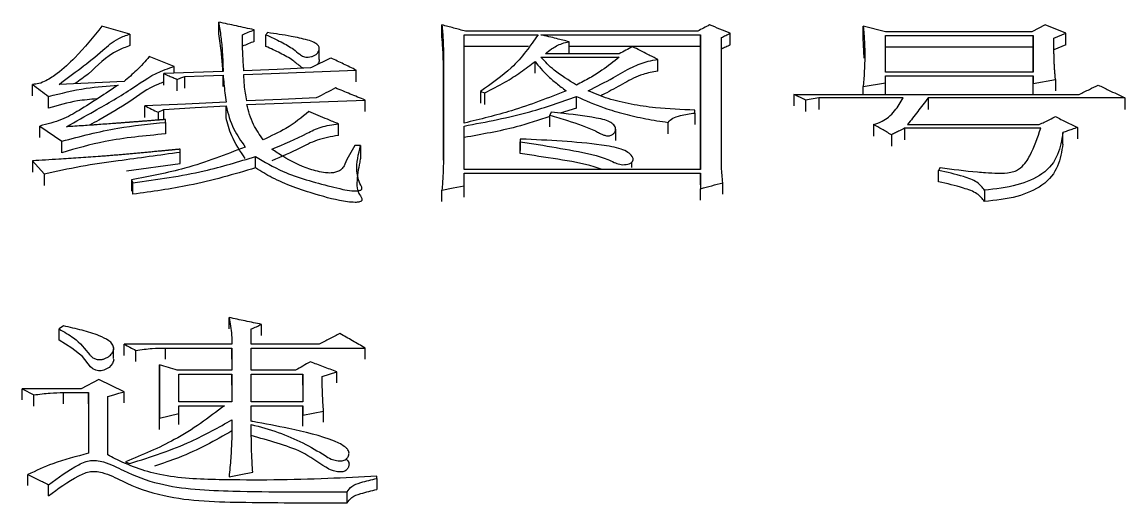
# Model space of a CAD drawing. Header units: millimetres. Extents: x 2085 to 4229, y 754 to 2271.
# Drawn here: x 2594.83 to 2602.9, y 2101.8 to 2105.32 of the extents above; entities that cross this region are included whole.
import ezdxf

# ---------------------------------------------------------------- set-up
doc = ezdxf.new("R2010")
doc.units = ezdxf.units.MM

msp = doc.modelspace()

# ---------------------------------------------------------------- linework, layer by layer
at = {"color": 7, "linetype": 'Continuous', "lineweight": 25}
for p, q in [((2596.2654, 2105.2348), (2596.2654, 2105.32)), ((2595.6159, 2105.2328), (2595.4108, 2105.2893)), ((2595.6159, 2105.2328), (2595.6159, 2105.1478)), ((2596.525, 2105.1784), (2596.525, 2105.2636)), ((2596.6115, 2105.1425), (2596.6115, 2105.2275)), ((2597.8988, 2105.2143), (2597.8988, 2105.2995)), ((2598.0611, 2105.2275), (2598.602, 2105.2275)), ((2598.0611, 2104.5812), (2598.0611, 2105.2275)), ((2599.7702, 2105.2532), (2598.0719, 2105.2533)), ((2598.6236, 2105.2275), (2599.7918, 2105.2275)), ((2599.7918, 2105.2275), (2599.7918, 2104.2412)), ((2599.7918, 2105.1424), (2599.7918, 2105.2275)), ((2600.0082, 2105.1527), (2600.0082, 2105.2378)), ((2600.9817, 2105.204), (2600.9817, 2105.2892)), ((2601.144, 2105.2481), (2600.9817, 2105.2892)), ((2602.2149, 2105.248), (2601.144, 2105.2481)), ((2601.144, 2105.2223), (2602.2257, 2105.2223)), ((2601.144, 2104.9532), (2601.144, 2105.2223)), ((2602.3123, 2105.2994), (2602.2149, 2105.248)), ((2602.2257, 2105.2223), (2602.2257, 2104.9532)), ((2602.2257, 2105.1372), (2602.2257, 2105.2223)), ((2602.4637, 2105.2377), (2602.3123, 2105.2994)), ((2602.3772, 2105.2017), (2602.4637, 2105.2377)), ((2602.4637, 2105.1527), (2602.4637, 2105.2377)), ((2598.533, 2105.1425), (2598.0611, 2105.1425)), ((2599.7918, 2105.1424), (2598.8291, 2105.1424)), ((2599.7918, 2104.2412), (2599.7918, 2105.1424)), ((2599.9433, 2104.3373), (2599.9433, 2105.2069)), ((2600.9892, 2105.0554), (2600.9817, 2105.204)), ((2602.4637, 2105.1527), (2602.3772, 2105.1167)), ((2595.9404, 2104.9951), (2595.757, 2105.0675)), ((2597.0012, 2105.046), (2597.0012, 2105.1314)), ((2597.9096, 2105.1037), (2597.9096, 2104.3107)), ((2597.9096, 2105.0188), (2597.9096, 2105.1037)), ((2598.6236, 2105.0623), (2599.1969, 2105.0623)), ((2599.1969, 2105.0882), (2598.656, 2105.0882)), ((2602.2257, 2105.1372), (2601.144, 2105.1373)), ((2602.2257, 2104.9532), (2602.2257, 2105.1372)), ((2595.9404, 2104.9456), (2595.9404, 2104.9951)), ((2597.9096, 2104.3105), (2597.9096, 2105.0188)), ((2598.5803, 2104.9464), (2598.5803, 2105.0312)), ((2599.4784, 2104.9617), (2599.4784, 2105.0466)), ((2595.8651, 2104.8582), (2595.8651, 2104.9429)), ((2595.9625, 2104.8166), (2595.9625, 2104.9012)), ((2596.0166, 2104.8374), (2596.0166, 2104.9221)), ((2596.2978, 2104.8478), (2596.2978, 2104.9325)), ((2597.2714, 2104.8842), (2597.2714, 2104.9689)), ((2602.2257, 2104.9532), (2601.144, 2104.9532)), ((2601.144, 2104.9272), (2602.2257, 2104.9272)), ((2601.144, 2104.875), (2601.144, 2104.9272)), ((2602.2257, 2104.9272), (2602.2257, 2104.8698)), ((2602.2257, 2104.8425), (2602.2257, 2104.9272)), ((2602.2257, 2104.8698), (2602.388, 2104.9011)), ((2602.388, 2104.9011), (2602.388, 2104.8165)), ((2594.9024, 2104.7802), (2594.9024, 2104.8647)), ((2595.5731, 2104.8856), (2595.0973, 2104.8647)), ((2600.9817, 2104.8489), (2601.144, 2104.875)), ((2600.9817, 2104.7914), (2600.9817, 2104.8489)), ((2601.144, 2104.7914), (2601.144, 2104.875)), ((2602.2257, 2104.7914), (2602.2257, 2104.8698)), ((2595.0214, 2104.6913), (2595.0214, 2104.7758)), ((2597.3363, 2104.6652), (2597.3363, 2104.7496)), ((2598.18, 2104.8124), (2598.2125, 2104.8019)), ((2598.18, 2104.8124), (2598.18, 2104.7279)), ((2598.2125, 2104.7175), (2598.2125, 2104.8019)), ((2598.8831, 2104.6914), (2598.8831, 2104.7758)), ((2600.4733, 2104.7914), (2602.5611, 2104.7914)), ((2600.4733, 2104.7914), (2600.4733, 2104.707)), ((2600.6572, 2104.7652), (2600.5599, 2104.7495)), ((2600.5599, 2104.7495), (2600.5599, 2104.6651)), ((2601.2738, 2104.7652), (2600.6572, 2104.7652)), ((2600.6572, 2104.7652), (2600.6572, 2104.6808)), ((2602.8964, 2104.7652), (2601.4577, 2104.7652)), ((2601.4577, 2104.7652), (2601.4577, 2104.6808)), ((2602.8964, 2104.7652), (2602.8964, 2104.6808)), ((2595.7245, 2104.6233), (2595.7245, 2104.7076)), ((2595.8219, 2104.6603), (2595.8651, 2104.6813)), ((2595.8219, 2104.6603), (2595.8219, 2104.6033)), ((2595.8651, 2104.6067), (2595.8651, 2104.6813)), ((2596.3195, 2104.6232), (2596.3195, 2104.7076)), ((2598.6993, 2104.6602), (2598.6885, 2104.6392)), ((2598.8831, 2104.6913), (2598.7628, 2104.6537)), ((2599.7486, 2104.6549), (2599.7486, 2104.676)), ((2595.876, 2104.5865), (2595.876, 2104.6076)), ((2595.876, 2104.5865), (2595.876, 2104.5023)), ((2597.1417, 2104.4917), (2597.1417, 2104.5759)), ((2599.5539, 2104.5023), (2599.5539, 2104.5865)), ((2599.7486, 2104.6549), (2599.7486, 2104.5707)), ((2594.9565, 2104.5601), (2595.1188, 2104.449)), ((2598.0611, 2104.2413), (2598.0611, 2104.5601)), ((2599.1701, 2104.453), (2599.1701, 2104.5376)), ((2601.0574, 2104.5706), (2601.0574, 2104.4864)), ((2601.1873, 2104.4966), (2601.1873, 2104.4125)), ((2602.2798, 2104.5441), (2601.2846, 2104.5442)), ((2601.2846, 2104.5442), (2601.2846, 2104.4601)), ((2601.3063, 2104.5706), (2602.269, 2104.5706)), ((2602.4421, 2104.4283), (2602.4421, 2104.5124)), ((2602.5502, 2104.5494), (2602.5502, 2104.4653)), ((2595.1188, 2104.3649), (2595.1188, 2104.449)), ((2597.3039, 2104.4171), (2597.2607, 2104.4171)), ((2597.3039, 2104.4171), (2597.3039, 2104.3332)), ((2598.4721, 2104.4648), (2598.4721, 2104.3808)), ((2598.4721, 2104.4648), (2598.4721, 2104.4437)), ((2598.4721, 2104.3597), (2598.4721, 2104.4438)), ((2595.9841, 2104.3693), (2595.9841, 2104.3906)), ((2595.9841, 2104.2854), (2595.9841, 2104.3694)), ((2596.5358, 2104.2535), (2596.5358, 2104.3374)), ((2599.2896, 2104.3392), (2599.2896, 2104.3403)), ((2594.9024, 2104.3054), (2594.9024, 2104.2216)), ((2594.9024, 2104.3054), (2594.9886, 2104.2096)), ((2595.5921, 2104.2321), (2595.9841, 2104.2854)), ((2599.2895, 2104.256), (2599.2895, 2104.2977)), ((2601.5442, 2104.2572), (2601.5334, 2104.2359)), ((2594.9886, 2104.2096), (2594.9886, 2104.126)), ((2599.7918, 2104.2412), (2598.0611, 2104.2413)), ((2598.0611, 2104.2145), (2599.7918, 2104.2145)), ((2598.0611, 2104.1234), (2598.0611, 2104.2145)), ((2599.7918, 2104.1309), (2599.7918, 2104.2145)), ((2599.7918, 2104.2145), (2599.7918, 2104.1019)), ((2601.5334, 2104.1521), (2601.5334, 2104.2359)), ((2595.6272, 2104.1664), (2595.638, 2104.145)), ((2595.6272, 2104.1664), (2595.6272, 2104.0827)), ((2595.638, 2104.0614), (2595.638, 2104.145)), ((2597.8988, 2104.0078), (2597.8988, 2104.0912)), ((2598.0611, 2104.0399), (2598.0611, 2104.1234)), ((2599.7918, 2104.0185), (2599.7918, 2104.1019)), ((2599.9541, 2104.0613), (2599.9541, 2104.1449)), ((2601.8688, 2104.0911), (2601.8688, 2104.0076)), ((2596.3411, 2103.0773), (2596.3411, 2103.1594)), ((2595.1296, 2103.0983), (2595.0971, 2103.0761)), ((2595.0971, 2102.9938), (2595.0971, 2103.076)), ((2596.5034, 2102.9645), (2596.5034, 2103.076)), ((2596.5791, 2103.0274), (2596.5791, 2103.1094)), ((2596.3628, 2102.9645), (2595.5731, 2102.9645)), ((2595.5731, 2102.8827), (2595.5731, 2102.9645)), ((2597.001, 2102.9645), (2596.5034, 2102.9645)), ((2595.4964, 2102.9377), (2595.4964, 2102.9437)), ((2595.4964, 2102.8615), (2595.4964, 2102.9317)), ((2595.6596, 2102.8381), (2595.6596, 2102.9198)), ((2595.876, 2102.9366), (2596.3628, 2102.9366)), ((2595.876, 2102.8545), (2595.876, 2102.9366)), ((2596.3628, 2102.9366), (2596.3628, 2102.774)), ((2596.3628, 2102.8548), (2596.3628, 2102.9366)), ((2596.5034, 2102.9366), (2597.3363, 2102.9366)), ((2596.5034, 2102.774), (2596.5034, 2102.9366)), ((2597.3363, 2102.8548), (2597.3363, 2102.9366)), ((2595.8327, 2102.8133), (2595.8327, 2102.4236)), ((2595.8327, 2102.7318), (2595.8327, 2102.8133)), ((2595.8327, 2102.3421), (2595.8327, 2102.7314)), ((2596.3628, 2102.774), (2595.9625, 2102.774)), ((2595.9733, 2102.7459), (2596.3628, 2102.7459)), ((2595.9733, 2102.5427), (2595.9733, 2102.7459)), ((2596.3628, 2102.7459), (2596.3628, 2102.5427)), ((2596.3628, 2102.6644), (2596.3628, 2102.7459)), ((2596.8279, 2102.774), (2596.5034, 2102.774)), ((2596.5034, 2102.7459), (2596.882, 2102.7459)), ((2596.5034, 2102.5427), (2596.5034, 2102.7459)), ((2596.882, 2102.7459), (2596.882, 2102.5427)), ((2596.882, 2102.6644), (2596.882, 2102.7459)), ((2597.1308, 2102.6812), (2597.1308, 2102.7627)), ((2594.8267, 2102.6388), (2594.9132, 2102.5936)), ((2595.2594, 2102.6388), (2594.8267, 2102.6388)), ((2595.3892, 2102.7065), (2595.2594, 2102.6388)), ((2595.5731, 2102.6162), (2595.3892, 2102.7065)), ((2594.9132, 2102.5124), (2594.9132, 2102.5936)), ((2595.1296, 2102.6106), (2595.3135, 2102.6106)), ((2595.1296, 2102.5293), (2595.1296, 2102.6106)), ((2595.3135, 2102.6106), (2595.3135, 2102.1667)), ((2595.3135, 2102.5293), (2595.3135, 2102.6106)), ((2595.4541, 2102.1552), (2595.4541, 2102.5823)), ((2595.5731, 2102.5349), (2595.5731, 2102.6162)), ((2595.3135, 2102.5289), (2595.3135, 2102.1667)), ((2596.3628, 2102.5427), (2595.9733, 2102.5427)), ((2595.9733, 2102.5144), (2596.3085, 2102.5144)), ((2595.9733, 2102.4576), (2595.9733, 2102.5144)), ((2596.882, 2102.5427), (2596.5034, 2102.5427)), ((2596.5034, 2102.5144), (2596.882, 2102.5144)), ((2596.5034, 2102.4008), (2596.5034, 2102.5144)), ((2596.882, 2102.5144), (2596.882, 2102.4463)), ((2596.882, 2102.4332), (2596.882, 2102.5144)), ((2595.8327, 2102.3426), (2595.8327, 2102.4236)), ((2595.9733, 2102.3766), (2595.9733, 2102.4576)), ((2596.882, 2102.3652), (2596.882, 2102.4463)), ((2597.0334, 2102.3936), (2597.0334, 2102.4746)), ((2597.2028, 2102.2006), (2597.2028, 2102.2028)), ((2597.2028, 2102.1216), (2597.2028, 2102.1308)), ((2594.87, 2101.9313), (2594.87, 2102.0117)), ((2597.4229, 2101.9829), (2597.4229, 2102.0001)), ((2597.4229, 2101.9829), (2597.4229, 2101.9025)), ((2597.2066, 2101.804), (2597.2066, 2101.8848))]:
    msp.add_line(p, q, dxfattribs=at)
at = {"color": 7, "linetype": 'Continuous', "lineweight": 25, "flags": 128}
for points in [[(2598.8291, 2105.091), (2598.8291, 2105.1335), (2598.8291, 2105.176)], [(2596.9361, 2104.9845), (2596.6927, 2104.9741), (2596.4493, 2104.9637)], [(2596.2978, 2104.9585), (2596.0815, 2104.9507), (2595.8651, 2104.9429)], [(2595.9625, 2104.9012), (2595.9895, 2104.9116), (2596.0166, 2104.9221)], [(2596.0166, 2104.9221), (2596.1572, 2104.9273), (2596.2978, 2104.9325)], [(2596.4493, 2104.9377), (2596.6488, 2104.9452), (2596.9601, 2104.9571), (2597.2714, 2104.9689)], [(2596.9793, 2104.7653), (2596.7251, 2104.7548), (2596.4709, 2104.7443)], [(2596.4709, 2104.7181), (2596.6705, 2104.7253), (2597.0034, 2104.7375), (2597.3363, 2104.7496)], [(2596.3195, 2104.7338), (2596.022, 2104.7207), (2595.7245, 2104.7076)], [(2595.8651, 2104.6813), (2596.0923, 2104.6945), (2596.3195, 2104.7076)], [(2598.6885, 2104.5549), (2598.6885, 2104.5896), (2598.6885, 2104.6144), (2598.6885, 2104.6392)], [(2594.9565, 2104.476), (2594.9565, 2104.4972), (2594.9565, 2104.5184), (2594.9565, 2104.5601)], [(2597.8988, 2104.0912), (2597.9799, 2104.1073), (2598.0611, 2104.1234)], [(2595.4941, 2102.8609), (2595.4973, 2102.8507), (2595.4895, 2102.8224), (2595.4635, 2102.7953), (2595.4242, 2102.7745), (2595.4064, 2102.7704), (2595.387, 2102.7702), (2595.367, 2102.7744), (2595.3436, 2102.785), (2595.3267, 2102.7994), (2595.2684, 2102.8743), (2595.1911, 2102.9368), (2595.0971, 2102.9938), (2595.0971, 2102.9938)], [(2597.0226, 2102.729), (2597.0767, 2102.7459), (2597.1308, 2102.7627)], [(2594.8267, 2102.5575), (2594.8267, 2102.5775), (2594.8267, 2102.598), (2594.8267, 2102.6388)], [(2595.4541, 2102.5823), (2595.4989, 2102.5951), (2595.536, 2102.6057), (2595.5731, 2102.6162)], [(2595.8327, 2102.4236), (2595.903, 2102.4406), (2595.9733, 2102.4576)], [(2596.882, 2102.4463), (2596.9577, 2102.4605), (2597.0334, 2102.4746)], [(2595.5839, 2102.1037), (2595.6001, 2102.0979), (2595.6163, 2102.0922)], [(2596.3411, 2101.9944), (2596.4277, 2102.0117), (2596.5142, 2102.0289)], [(2595.0214, 2101.856), (2595.0214, 2101.8764), (2595.0214, 2101.8968), (2595.0214, 2101.9368)]]:
    msp.add_lwpolyline(points, dxfattribs=at)
at = {"color": 7, "linetype": 'Continuous', "lineweight": 25}
for points, knots in [([(2596.2654, 2105.32), (2596.2712, 2105.2837), (2596.2828, 2105.2109), (2596.2935, 2105.0904), (2596.2963, 2105.006), (2596.2978, 2104.9585)], [0, 0, 0, 0, 0.304303, 0.608646, 1, 1, 1, 1]), ([(2596.525, 2105.2636), (2596.4817, 2105.273), (2596.3952, 2105.2918), (2596.3087, 2105.3106), (2596.2654, 2105.32)], [0, 0, 0, 0, 0.5, 1, 1, 1, 1]), ([(2595.4108, 2105.2893), (2595.3481, 2105.2117), (2595.2523, 2105.0933), (2595.1103, 2104.9603), (2595.019, 2104.8975), (2594.9625, 2104.8726), (2594.9267, 2104.8652), (2594.9106, 2104.8649), (2594.9024, 2104.8647)], [0, 0, 0, 0, 0.493284, 0.752435, 0.883694, 0.950802, 0.974829, 1, 1, 1, 1]), ([(2595.0973, 2104.8647), (2595.1505, 2104.9042), (2595.2615, 2104.9866), (2595.4042, 2105.0985), (2595.5042, 2105.1925), (2595.5878, 2105.2227), (2595.6159, 2105.2328)], [0, 0, 0, 0, 0.31366, 0.654046, 0.883874, 1, 1, 1, 1]), ([(2596.2954, 2104.9584), (2596.2952, 2104.9671), (2596.2941, 2105.0127), (2596.2844, 2105.1051), (2596.2722, 2105.1882), (2596.2654, 2105.2348)], [0, 0, 0, 0, 0.093559, 0.490827, 1, 1, 1, 1]), ([(2596.4385, 2105.2276), (2596.4529, 2105.2336), (2596.4817, 2105.2456), (2596.5106, 2105.2576), (2596.525, 2105.2636)], [0, 0, 0, 0, 0.4999992, 1, 1, 1, 1]), ([(2596.4493, 2104.9637), (2596.4479, 2104.984), (2596.4442, 2105.0384), (2596.44, 2105.1264), (2596.439, 2105.1938), (2596.4385, 2105.2276)], [0, 0, 0, 0, 0.230465, 0.615194, 1, 1, 1, 1]), ([(2596.6115, 2105.2275), (2596.6488, 2105.2102), (2596.7199, 2105.1771), (2596.8056, 2105.1296), (2596.8493, 2105.0902), (2596.8784, 2105.0692), (2596.9025, 2105.0633), (2596.9228, 2105.0633), (2596.9443, 2105.067), (2596.9663, 2105.0748), (2596.9869, 2105.0891), (2597.0002, 2105.1101), (2597.0039, 2105.134), (2596.9894, 2105.1552), (2596.9618, 2105.1743), (2596.8954, 2105.1953), (2596.7809, 2105.22), (2596.6803, 2105.2346), (2596.6224, 2105.243)], [0, 0, 0, 0, 0.140265, 0.267253, 0.34565, 0.385196, 0.401729, 0.418248, 0.440927, 0.464428, 0.491888, 0.53456, 0.581082, 0.616632, 0.65201, 0.706896, 0.831302, 1, 1, 1, 1]), ([(2596.6224, 2105.243), (2596.6214, 2105.2417), (2596.6192, 2105.2384), (2596.6155, 2105.2333), (2596.6129, 2105.2294), (2596.6115, 2105.2275)], [0, 0, 0, 0, 0.25891, 0.629455, 1, 1, 1, 1]), ([(2597.8988, 2105.2995), (2597.9005, 2105.2812), (2597.9041, 2105.2446), (2597.908, 2105.1794), (2597.909, 2105.1323), (2597.9096, 2105.1037)], [0, 0, 0, 0, 0.281466, 0.562942, 1, 1, 1, 1]), ([(2598.0719, 2105.2533), (2598.043, 2105.261), (2597.9853, 2105.2764), (2597.9276, 2105.2918), (2597.8988, 2105.2995)], [0, 0, 0, 0, 0.499999, 1, 1, 1, 1]), ([(2598.602, 2105.2275), (2598.5449, 2105.145), (2598.4421, 2104.9963), (2598.2607, 2104.869), (2598.18, 2104.8124)], [0, 0, 0, 0, 0.555128, 1, 1, 1, 1]), ([(2598.8291, 2105.176), (2598.7987, 2105.1836), (2598.7492, 2105.196), (2598.6807, 2105.2132), (2598.6426, 2105.2227), (2598.6236, 2105.2275)], [0, 0, 0, 0, 0.443636, 0.721817, 1, 1, 1, 1]), ([(2599.8567, 2105.2995), (2599.8423, 2105.2918), (2599.8135, 2105.2764), (2599.7846, 2105.2609), (2599.7702, 2105.2532)], [0, 0, 0, 0, 0.499996, 1, 1, 1, 1]), ([(2600.0082, 2105.2378), (2599.9829, 2105.2481), (2599.9324, 2105.2686), (2599.882, 2105.2892), (2599.8567, 2105.2995)], [0, 0, 0, 0, 0.499999, 1, 1, 1, 1]), ([(2599.9433, 2105.2069), (2599.9541, 2105.2121), (2599.9757, 2105.2224), (2599.9974, 2105.2326), (2600.0082, 2105.2378)], [0, 0, 0, 0, 0.499999, 1, 1, 1, 1]), ([(2600.9817, 2105.2892), (2600.9848, 2105.2525), (2600.9908, 2105.1791), (2600.9949, 2105.0326), (2600.987, 2104.9221), (2600.9817, 2104.8489)], [0, 0, 0, 0, 0.252085, 0.504198, 1, 1, 1, 1]), ([(2595.6159, 2105.1478), (2595.5858, 2105.1364), (2595.4501, 2105.0849), (2595.3585, 2104.9724), (2595.249, 2104.8936), (2595.2161, 2104.8699)], [0, 0, 0, 0, 0.166282, 0.749893, 1, 1, 1, 1]), ([(2596.525, 2105.1784), (2596.5106, 2105.1725), (2596.4823, 2105.1607), (2596.454, 2105.149), (2596.4402, 2105.1432)], [0, 0, 0, 0, 0.5102864, 1, 1, 1, 1]), ([(2596.8881, 2104.9824), (2596.8878, 2104.9825), (2596.8802, 2104.9842), (2596.8506, 2105.0033), (2596.8074, 2105.0444), (2596.7159, 2105.094), (2596.6465, 2105.1262), (2596.6115, 2105.1425)], [0, 0, 0, 0, 0.002101, 0.06025, 0.324417, 0.659916, 1, 1, 1, 1]), ([(2597.9096, 2105.0188), (2597.9093, 2105.0372), (2597.9087, 2105.0741), (2597.9055, 2105.1393), (2597.9013, 2105.186), (2597.8988, 2105.2143)], [0, 0, 0, 0, 0.281816, 0.563643, 1, 1, 1, 1]), ([(2598.656, 2105.0882), (2598.6703, 2105.1005), (2598.6941, 2105.1209), (2598.7368, 2105.1455), (2598.7773, 2105.1653), (2598.8117, 2105.1724), (2598.8291, 2105.176)], [0, 0, 0, 0, 0.333513, 0.552424, 0.773916, 1, 1, 1, 1]), ([(2600.0082, 2105.1527), (2599.9974, 2105.1476), (2599.9757, 2105.1373), (2599.9541, 2105.127), (2599.9433, 2105.1219)], [0, 0, 0, 0, 0.499998, 1, 1, 1, 1]), ([(2602.388, 2104.9011), (2602.3878, 2104.9036), (2602.3873, 2104.9086), (2602.3867, 2104.916), (2602.386, 2104.9235), (2602.3853, 2104.931), (2602.3847, 2104.9385), (2602.3841, 2104.9459), (2602.3836, 2104.9521), (2602.3831, 2104.9584), (2602.3826, 2104.9646), (2602.3821, 2104.972), (2602.3814, 2104.982), (2602.3807, 2104.9919), (2602.3802, 2105.0018), (2602.3798, 2105.0093), (2602.3793, 2105.0192), (2602.3789, 2105.0292), (2602.3785, 2105.0391), (2602.3783, 2105.0465), (2602.378, 2105.0564), (2602.3778, 2105.0664), (2602.3776, 2105.0763), (2602.3774, 2105.0862), (2602.3772, 2105.0961), (2602.3771, 2105.106), (2602.3771, 2105.1134), (2602.377, 2105.1208), (2602.377, 2105.1282), (2602.377, 2105.1344), (2602.377, 2105.1394), (2602.377, 2105.1443), (2602.377, 2105.1493), (2602.377, 2105.1542), (2602.377, 2105.1579), (2602.377, 2105.1616), (2602.377, 2105.1665), (2602.377, 2105.1715), (2602.3771, 2105.1764), (2602.3771, 2105.1814), (2602.3771, 2105.1863), (2602.3771, 2105.1912), (2602.3771, 2105.1959), (2602.3772, 2105.1994), (2602.3772, 2105.2017)], [0, 0, 0, 0, 0.024742, 0.049483, 0.074225, 0.098967, 0.123709, 0.14845, 0.173192, 0.185563, 0.210305, 0.235047, 0.259788, 0.309272, 0.334014, 0.358756, 0.383497, 0.432981, 0.457723, 0.482464, 0.507206, 0.55669, 0.581431, 0.606173, 0.655657, 0.680399, 0.70514, 0.729882, 0.754624, 0.779366, 0.791736, 0.804107, 0.828849, 0.84122, 0.853591, 0.865962, 0.878333, 0.903074, 0.915445, 0.927816, 0.952558, 0.964929, 0.9773, 1, 1, 1, 1]), ([(2595.757, 2105.0675), (2595.7428, 2105.0503), (2595.7143, 2105.0159), (2595.6535, 2104.955), (2595.604, 2104.9123), (2595.5731, 2104.8856)], [0, 0, 0, 0, 0.273067, 0.546131, 1, 1, 1, 1]), ([(2598.8832, 2104.8595), (2598.8256, 2104.8945), (2598.7233, 2104.9567), (2598.6539, 2105.0302), (2598.6236, 2105.0623)], [0, 0, 0, 0, 0.563044, 1, 1, 1, 1]), ([(2599.1969, 2105.0623), (2599.1557, 2105.0302), (2599.0887, 2104.978), (2598.9828, 2104.9105), (2598.9165, 2104.8765), (2598.8832, 2104.8595)], [0, 0, 0, 0, 0.443463, 0.720804, 1, 1, 1, 1]), ([(2599.2942, 2105.1399), (2599.278, 2105.1312), (2599.2456, 2105.114), (2599.2131, 2105.0968), (2599.1969, 2105.0882)], [0, 0, 0, 0, 0.499998, 1, 1, 1, 1]), ([(2599.4783, 2105.0466), (2599.454, 2105.059), (2599.4111, 2105.0807), (2599.3498, 2105.1118), (2599.3128, 2105.1305), (2599.2942, 2105.1399)], [0, 0, 0, 0, 0.3962, 0.6981, 1, 1, 1, 1]), ([(2595.1511, 2104.5549), (2595.2195, 2104.593), (2595.3858, 2104.6858), (2595.626, 2104.8241), (2595.7949, 2104.9502), (2595.9179, 2104.9881), (2595.9404, 2104.9951)], [0, 0, 0, 0, 0.257956, 0.627877, 0.931924, 1, 1, 1, 1]), ([(2597.0875, 2105.0571), (2597.0623, 2105.045), (2597.0118, 2105.0208), (2596.9613, 2104.9966), (2596.9361, 2104.9845)], [0, 0, 0, 0, 0.499998, 1, 1, 1, 1]), ([(2596.9998, 2105.0459), (2597.0005, 2105.0418), (2597.0027, 2105.0292), (2596.9936, 2105.0172), (2596.9874, 2105.0091)], [0, 0, 0, 0, 0.322685, 1, 1, 1, 1]), ([(2597.2714, 2104.9689), (2597.2407, 2104.9836), (2597.1794, 2105.0131), (2597.1181, 2105.0424), (2597.0875, 2105.0571)], [0, 0, 0, 0, 0.5, 1, 1, 1, 1]), ([(2598.2125, 2104.8019), (2598.2626, 2104.8275), (2598.356, 2104.8752), (2598.4768, 2104.953), (2598.5457, 2105.0051), (2598.5803, 2105.0312)], [0, 0, 0, 0, 0.3660862, 0.682145, 1, 1, 1, 1]), ([(2598.5803, 2105.0312), (2598.6087, 2104.9967), (2598.6539, 2104.9419), (2598.7352, 2104.8721), (2598.7833, 2104.8358), (2598.8074, 2104.8176)], [0, 0, 0, 0, 0.459963, 0.729487, 1, 1, 1, 1]), ([(2598.9696, 2104.8177), (2599.032, 2104.8491), (2599.1438, 2104.9054), (2599.2738, 2104.9858), (2599.3864, 2105.0316), (2599.4546, 2105.0427), (2599.4782, 2105.0465)], [0, 0, 0, 0, 0.381447, 0.683524, 0.890528, 1, 1, 1, 1]), ([(2595.8651, 2104.9429), (2595.8781, 2104.9373), (2595.9009, 2104.9276), (2595.9333, 2104.9137), (2595.9528, 2104.9054), (2595.9625, 2104.9012)], [0, 0, 0, 0, 0.400146, 0.700073, 1, 1, 1, 1]), ([(2596.2978, 2104.9325), (2596.2997, 2104.9113), (2596.3034, 2104.8677), (2596.3106, 2104.8015), (2596.3165, 2104.7564), (2596.3195, 2104.7338)], [0, 0, 0, 0, 0.320034, 0.659996, 1, 1, 1, 1]), ([(2596.4709, 2104.7443), (2596.4674, 2104.7633), (2596.4602, 2104.8012), (2596.4518, 2104.8657), (2596.4502, 2104.9111), (2596.4493, 2104.9377)], [0, 0, 0, 0, 0.293913, 0.587864, 1, 1, 1, 1]), ([(2599.4782, 2104.9617), (2599.4412, 2104.9549), (2599.3472, 2104.9376), (2599.2331, 2104.8738), (2599.1361, 2104.8195), (2599.0768, 2104.7888), (2599.0627, 2104.7815)], [0, 0, 0, 0, 0.214427, 0.543787, 0.891343, 1, 1, 1, 1]), ([(2594.9024, 2104.8647), (2594.9222, 2104.8499), (2594.9619, 2104.8203), (2595.0016, 2104.7906), (2595.0214, 2104.7758)], [0, 0, 0, 0, 0.500003, 1, 1, 1, 1]), ([(2595.5298, 2104.8595), (2595.4369, 2104.7971), (2595.3071, 2104.7099), (2595.1209, 2104.6024), (2595.0116, 2104.5743), (2594.9565, 2104.5601)], [0, 0, 0, 0, 0.555127, 0.77558, 1, 1, 1, 1]), ([(2595.0214, 2104.7758), (2595.1113, 2104.7987), (2595.2733, 2104.84), (2595.4508, 2104.8535), (2595.5298, 2104.8595)], [0, 0, 0, 0, 0.55469, 1, 1, 1, 1]), ([(2595.8651, 2104.8818), (2595.8516, 2104.8769), (2595.7509, 2104.8401), (2595.6164, 2104.7331), (2595.4444, 2104.6352), (2595.3428, 2104.5782), (2595.3201, 2104.5655)], [0, 0, 0, 0, 0.06105, 0.454035, 0.878148, 1, 1, 1, 1]), ([(2597.12, 2104.8386), (2597.0965, 2104.8264), (2597.0496, 2104.802), (2597.0028, 2104.7775), (2596.9793, 2104.7653)], [0, 0, 0, 0, 0.499998, 1, 1, 1, 1]), ([(2597.3363, 2104.7496), (2597.3002, 2104.7644), (2597.2281, 2104.7941), (2597.156, 2104.8237), (2597.12, 2104.8386)], [0, 0, 0, 0, 0.5, 1, 1, 1, 1]), ([(2598.8074, 2104.8176), (2598.6775, 2104.7661), (2598.4439, 2104.6734), (2598.1787, 2104.6096), (2598.0611, 2104.5812)], [0, 0, 0, 0, 0.5563759, 1, 1, 1, 1]), ([(2599.7486, 2104.676), (2599.6523, 2104.6799), (2599.494, 2104.6862), (2599.2818, 2104.7175), (2599.1122, 2104.757), (2599.0169, 2104.7976), (2598.9696, 2104.8177)], [0, 0, 0, 0, 0.3443941, 0.5659658, 0.7849961, 1, 1, 1, 1]), ([(2602.5611, 2104.7914), (2602.5735, 2104.7974), (2602.5985, 2104.8095), (2602.6454, 2104.8322), (2602.6798, 2104.8488), (2602.7017, 2104.8594)], [0, 0, 0, 0, 0.266245, 0.532491, 1, 1, 1, 1]), ([(2602.7017, 2104.8594), (2602.7266, 2104.8473), (2602.7716, 2104.8256), (2602.8365, 2104.7942), (2602.8764, 2104.7749), (2602.8964, 2104.7652)], [0, 0, 0, 0, 0.384573, 0.692287, 1, 1, 1, 1]), ([(2595.3734, 2104.7583), (2595.3259, 2104.7544), (2595.2012, 2104.7441), (2595.0902, 2104.7115), (2595.0214, 2104.6913)], [0, 0, 0, 0, 0.381272, 1, 1, 1, 1]), ([(2598.061, 2104.5601), (2598.2246, 2104.5908), (2598.5151, 2104.6454), (2598.7712, 2104.7362), (2598.8831, 2104.7758)], [0, 0, 0, 0, 0.563329, 1, 1, 1, 1]), ([(2598.8831, 2104.7758), (2598.9492, 2104.7466), (2599.0587, 2104.6983), (2599.2333, 2104.6473), (2599.3894, 2104.6112), (2599.4989, 2104.5947), (2599.5539, 2104.5865)], [0, 0, 0, 0, 0.334937, 0.554746, 0.776585, 1, 1, 1, 1]), ([(2600.5599, 2104.7495), (2600.5475, 2104.7555), (2600.5269, 2104.7655), (2600.4981, 2104.7794), (2600.4816, 2104.7874), (2600.4733, 2104.7914)], [0, 0, 0, 0, 0.42836, 0.71418, 1, 1, 1, 1]), ([(2601.0574, 2104.5706), (2601.0791, 2104.578), (2601.1219, 2104.5925), (2601.1724, 2104.628), (2601.2117, 2104.6702), (2601.2463, 2104.7172), (2601.2646, 2104.7492), (2601.2738, 2104.7652)], [0, 0, 0, 0, 0.176065, 0.348002, 0.566634, 0.783694, 1, 1, 1, 1]), ([(2601.4577, 2104.7652), (2601.4447, 2104.7486), (2601.4187, 2104.7153), (2601.3683, 2104.6505), (2601.3308, 2104.6022), (2601.3063, 2104.5706)], [0, 0, 0, 0, 0.257226, 0.514452, 1, 1, 1, 1]), ([(2595.7245, 2104.7076), (2595.7407, 2104.6997), (2595.7732, 2104.684), (2595.8057, 2104.6682), (2595.8219, 2104.6603)], [0, 0, 0, 0, 0.499999, 1, 1, 1, 1]), ([(2596.3195, 2104.7076), (2596.3341, 2104.6501), (2596.3602, 2104.5473), (2596.4295, 2104.4496), (2596.4601, 2104.4065)], [0, 0, 0, 0, 0.558486, 1, 1, 1, 1]), ([(2596.5899, 2104.4596), (2596.5649, 2104.4964), (2596.524, 2104.5568), (2596.4898, 2104.644), (2596.4772, 2104.6934), (2596.4709, 2104.7181)], [0, 0, 0, 0, 0.438459, 0.718604, 1, 1, 1, 1]), ([(2596.9252, 2104.6655), (2596.8728, 2104.6229), (2596.7783, 2104.5461), (2596.6479, 2104.4862), (2596.5899, 2104.4596)], [0, 0, 0, 0, 0.554889, 1, 1, 1, 1]), ([(2597.1416, 2104.5759), (2597.1149, 2104.587), (2597.0655, 2104.6075), (2596.9934, 2104.6373), (2596.9479, 2104.6561), (2596.9252, 2104.6655)], [0, 0, 0, 0, 0.36988, 0.68494, 1, 1, 1, 1]), ([(2598.6885, 2104.6392), (2598.7317, 2104.6262), (2598.8472, 2104.5915), (2598.9729, 2104.5498), (2599.0491, 2104.5102), (2599.0729, 2104.4984), (2599.0917, 2104.4912), (2599.1082, 2104.4881), (2599.1198, 2104.488), (2599.1318, 2104.4904), (2599.1461, 2104.4967), (2599.1612, 2104.5091), (2599.1713, 2104.5272), (2599.1694, 2104.5505), (2599.153, 2104.5752), (2599.1161, 2104.5989), (2598.9939, 2104.6281), (2598.8521, 2104.6448), (2598.7297, 2104.6572), (2598.6993, 2104.6603)], [0, 0, 0, 0, 0.125302, 0.334347, 0.369116, 0.392006, 0.415961, 0.426676, 0.435655, 0.44463, 0.458341, 0.481396, 0.513091, 0.54477, 0.589295, 0.633614, 0.685428, 0.92175, 1, 1, 1, 1]), ([(2595.1188, 2104.449), (2595.2528, 2104.4846), (2595.4942, 2104.5488), (2595.7584, 2104.5749), (2595.876, 2104.5865)], [0, 0, 0, 0, 0.554954, 1, 1, 1, 1]), ([(2595.876, 2104.6076), (2595.8736, 2104.6074), (2595.8689, 2104.607), (2595.8618, 2104.6065), (2595.8559, 2104.606), (2595.8499, 2104.6055), (2595.844, 2104.6051), (2595.8381, 2104.6046), (2595.8322, 2104.6041), (2595.8275, 2104.6038), (2595.8192, 2104.6031), (2595.8109, 2104.6024), (2595.7991, 2104.6015), (2595.7896, 2104.6008), (2595.7778, 2104.5998), (2595.7683, 2104.5991), (2595.7565, 2104.5981), (2595.7447, 2104.5972), (2595.7328, 2104.5963), (2595.721, 2104.5953), (2595.7092, 2104.5944), (2595.6973, 2104.5935), (2595.6855, 2104.5926), (2595.676, 2104.5918), (2595.6642, 2104.5909), (2595.6547, 2104.5902), (2595.6429, 2104.5893), (2595.6311, 2104.5884), (2595.6192, 2104.5875), (2595.6074, 2104.5866), (2595.5979, 2104.5859), (2595.5861, 2104.585), (2595.5742, 2104.5841), (2595.5624, 2104.5832), (2595.5505, 2104.5823), (2595.5411, 2104.5816), (2595.5292, 2104.5807), (2595.5126, 2104.5795), (2595.4605, 2104.5757), (2595.4084, 2104.5718), (2595.361, 2104.5684), (2595.3468, 2104.5673), (2595.3183, 2104.5653), (2595.2532, 2104.561), (2595.1927, 2104.5573), (2595.1512, 2104.5548)], [0, 0, 0, 0, 0.009808, 0.019616, 0.029425, 0.034329, 0.044137, 0.053945, 0.058849, 0.068658, 0.073562, 0.093178, 0.102986, 0.122603, 0.132411, 0.152028, 0.161836, 0.181452, 0.201069, 0.210877, 0.230494, 0.25011, 0.259918, 0.279535, 0.289343, 0.308959, 0.318768, 0.338384, 0.358001, 0.367809, 0.387425, 0.397234, 0.41685, 0.436466, 0.446275, 0.465891, 0.475699, 0.495316, 0.534549, 0.691481, 0.711097, 0.730714, 0.75033, 0.828797, 1, 1, 1, 1]), ([(2596.4601, 2104.3225), (2596.4227, 2104.3775), (2596.356, 2104.4756), (2596.3306, 2104.5782), (2596.3195, 2104.6232)], [0, 0, 0, 0, 0.561177, 1, 1, 1, 1]), ([(2596.6548, 2104.3905), (2596.742, 2104.4279), (2596.8635, 2104.48), (2597.01, 2104.5572), (2597.0974, 2104.5696), (2597.1416, 2104.5759)], [0, 0, 0, 0, 0.557182, 0.776269, 1, 1, 1, 1]), ([(2598.6885, 2104.6305), (2598.6076, 2104.6033), (2598.4115, 2104.5373), (2598.1908, 2104.4986), (2598.061, 2104.4759)], [0, 0, 0, 0, 0.412223, 1, 1, 1, 1]), ([(2599.5539, 2104.5865), (2599.5635, 2104.5972), (2599.5833, 2104.6191), (2599.6563, 2104.6417), (2599.7134, 2104.6499), (2599.7486, 2104.6549)], [0, 0, 0, 0, 0.267237, 0.548075, 1, 1, 1, 1]), ([(2602.269, 2104.5706), (2602.2815, 2104.5766), (2602.3075, 2104.5894), (2602.3472, 2104.6087), (2602.3744, 2104.622), (2602.388, 2104.6286)], [0, 0, 0, 0, 0.314653, 0.657326, 1, 1, 1, 1]), ([(2602.388, 2104.6286), (2602.415, 2104.6154), (2602.4691, 2104.589), (2602.5232, 2104.5626), (2602.5502, 2104.5494)], [0, 0, 0, 0, 0.499999, 1, 1, 1, 1]), ([(2595.876, 2104.5023), (2595.7256, 2104.4882), (2595.4596, 2104.4634), (2595.2221, 2104.3947), (2595.1188, 2104.3649)], [0, 0, 0, 0, 0.565289, 1, 1, 1, 1]), ([(2601.1873, 2104.4966), (2601.1757, 2104.5032), (2601.1525, 2104.5164), (2601.1093, 2104.5411), (2601.0776, 2104.5591), (2601.0574, 2104.5706)], [0, 0, 0, 0, 0.267463, 0.534927, 1, 1, 1, 1]), ([(2601.2846, 2104.5442), (2601.2721, 2104.5381), (2601.2497, 2104.5271), (2601.2172, 2104.5112), (2601.1973, 2104.5014), (2601.1873, 2104.4966)], [0, 0, 0, 0, 0.384577, 0.692287, 1, 1, 1, 1]), ([(2601.5442, 2104.2572), (2601.6346, 2104.2446), (2601.7441, 2104.2294), (2601.8865, 2104.2181), (2601.9674, 2104.2141), (2602.0474, 2104.2161), (2602.1044, 2104.2332), (2602.1596, 2104.2732), (2602.2256, 2104.3782), (2602.2578, 2104.4767), (2602.2798, 2104.5441)], [0, 0, 0, 0, 0.237785, 0.287938, 0.366632, 0.446055, 0.486951, 0.527634, 0.676721, 1, 1, 1, 1]), ([(2602.4421, 2104.5124), (2602.4239, 2104.4023), (2602.3984, 2104.2472), (2602.1092, 2104.1177), (2601.9501, 2104.1001), (2601.8688, 2104.0911)], [0, 0, 0, 0, 0.544628, 0.767125, 1, 1, 1, 1]), ([(2602.5502, 2104.5494), (2602.5362, 2104.5446), (2602.5111, 2104.536), (2602.475, 2104.5237), (2602.4531, 2104.5162), (2602.4421, 2104.5124)], [0, 0, 0, 0, 0.39043, 0.695215, 1, 1, 1, 1]), ([(2596.5358, 2104.3374), (2596.5994, 2104.2988), (2596.7539, 2104.2052), (2596.9937, 2104.1413), (2597.1648, 2104.0981), (2597.224, 2104.0864), (2597.2641, 2104.085), (2597.2848, 2104.0861), (2597.3001, 2104.0895), (2597.3085, 2104.0934), (2597.3133, 2104.0993), (2597.3148, 2104.1114), (2597.2898, 2104.1538), (2597.2636, 2104.2583), (2597.288, 2104.3545), (2597.3039, 2104.4171)], [0, 0, 0, 0, 0.18643, 0.452553, 0.51374, 0.559549, 0.574941, 0.592678, 0.599953, 0.607307, 0.613653, 0.622621, 0.650043, 0.772099, 1, 1, 1, 1]), ([(2597.1416, 2104.4917), (2597.0871, 2104.4819), (2596.9787, 2104.4626), (2596.8372, 2104.3832), (2596.724, 2104.3357), (2596.6548, 2104.3066)], [0, 0, 0, 0, 0.282471, 0.561267, 1, 1, 1, 1]), ([(2597.2608, 2104.417), (2597.2343, 2104.372), (2597.2029, 2104.3188), (2597.1775, 2104.2549), (2597.1534, 2104.2341), (2597.1219, 2104.2208), (2597.0856, 2104.215), (2597.0187, 2104.2198), (2596.8877, 2104.2541), (2596.7624, 2104.319), (2596.6808, 2104.3733), (2596.6548, 2104.3905)], [0, 0, 0, 0, 0.266852, 0.315952, 0.365722, 0.40082, 0.436128, 0.478331, 0.60435, 0.873952, 1, 1, 1, 1]), ([(2598.4722, 2104.4438), (2598.5163, 2104.4373), (2598.6487, 2104.418), (2598.8639, 2104.3799), (2599.061, 2104.3421), (2599.1547, 2104.2951), (2599.191, 2104.2809), (2599.2232, 2104.2764), (2599.2475, 2104.2781), (2599.2697, 2104.284), (2599.2875, 2104.2934), (2599.2981, 2104.3056), (2599.3002, 2104.3212), (2599.2898, 2104.3429), (2599.2613, 2104.3689), (2599.1884, 2104.4023), (2599.0213, 2104.4295), (2598.7756, 2104.4502), (2598.5759, 2104.4605), (2598.4738, 2104.4647), (2598.4721, 2104.4648)], [0, 0, 0, 0, 0.07376, 0.221291, 0.369161, 0.400761, 0.427212, 0.440277, 0.453391, 0.466052, 0.479506, 0.492813, 0.505075, 0.525102, 0.558597, 0.593335, 0.676611, 0.83455, 0.997228, 1, 1, 1, 1]), ([(2602.4421, 2104.4283), (2602.4239, 2104.3183), (2602.3983, 2104.1633), (2602.1091, 2104.034), (2601.9501, 2104.0165), (2601.8688, 2104.0076)], [0, 0, 0, 0, 0.544404, 0.766963, 1, 1, 1, 1]), ([(2595.9841, 2104.3906), (2595.9812, 2104.3903), (2595.9752, 2104.3897), (2595.9662, 2104.3888), (2595.9573, 2104.3879), (2595.9483, 2104.3871), (2595.9394, 2104.3862), (2595.9305, 2104.3853), (2595.9215, 2104.3845), (2595.9126, 2104.3836), (2595.9036, 2104.3827), (2595.8947, 2104.3819), (2595.8827, 2104.3807), (2595.8678, 2104.3793), (2595.8529, 2104.3778), (2595.838, 2104.3764), (2595.823, 2104.375), (2595.8051, 2104.3733), (2595.7872, 2104.3716), (2595.7693, 2104.3699), (2595.7514, 2104.3682), (2595.7335, 2104.3665), (2595.7096, 2104.3643), (2595.6797, 2104.3615), (2595.6498, 2104.3588), (2595.6259, 2104.3567), (2595.608, 2104.3551), (2595.59, 2104.3535), (2595.5721, 2104.3519), (2595.5541, 2104.3504), (2595.5362, 2104.3488), (2595.5182, 2104.3473), (2595.5002, 2104.3458), (2595.4823, 2104.3443), (2595.4643, 2104.3428), (2595.4463, 2104.3414), (2595.4313, 2104.3402), (2595.4103, 2104.3386), (2595.3473, 2104.3337), (2595.2391, 2104.3261), (2595.0788, 2104.3158), (2594.9665, 2104.3092), (2594.9024, 2104.3054)], [0, 0, 0, 0, 0.008314, 0.016628, 0.024942, 0.033256, 0.04157, 0.049884, 0.058198, 0.066512, 0.074827, 0.083141, 0.091455, 0.108083, 0.124711, 0.133025, 0.149653, 0.166281, 0.182909, 0.199537, 0.216166, 0.232794, 0.249422, 0.282678, 0.315934, 0.332562, 0.349191, 0.365819, 0.382447, 0.399075, 0.415703, 0.432331, 0.448959, 0.465587, 0.482216, 0.498844, 0.515472, 0.523786, 0.557042, 0.690072, 0.823098, 1, 1, 1, 1]), ([(2594.9886, 2104.2096), (2595.0771, 2104.2296), (2595.2536, 2104.2693), (2595.5898, 2104.3159), (2595.833, 2104.3489), (2595.9841, 2104.3694)], [0, 0, 0, 0, 0.276136, 0.550092, 1, 1, 1, 1]), ([(2596.4601, 2104.4065), (2596.317, 2104.3503), (2596.0595, 2104.2492), (2595.7601, 2104.1919), (2595.6272, 2104.1664)], [0, 0, 0, 0, 0.555779, 1, 1, 1, 1]), ([(2595.638, 2104.145), (2595.8152, 2104.1696), (2596.1298, 2104.2133), (2596.4124, 2104.2997), (2596.5358, 2104.3374)], [0, 0, 0, 0, 0.563398, 1, 1, 1, 1]), ([(2599.0725, 2104.2413), (2599.0525, 2104.2484), (2598.9532, 2104.2839), (2598.7448, 2104.3165), (2598.5632, 2104.3453), (2598.4722, 2104.3597)], [0, 0, 0, 0, 0.111682, 0.554873, 1, 1, 1, 1]), ([(2599.9541, 2104.1449), (2599.9519, 2104.164), (2599.9476, 2104.2021), (2599.9442, 2104.2663), (2599.9436, 2104.3113), (2599.9433, 2104.3373)], [0, 0, 0, 0, 0.297192, 0.594407, 1, 1, 1, 1]), ([(2596.5358, 2104.2535), (2596.3769, 2104.207), (2596.0913, 2104.1234), (2595.7773, 2104.0804), (2595.638, 2104.0613)], [0, 0, 0, 0, 0.5564902, 1, 1, 1, 1]), ([(2597.3039, 2104.3331), (2597.3017, 2104.3205), (2597.2908, 2104.2578), (2597.2725, 2104.17), (2597.2792, 2104.0793), (2597.3097, 2104.0407), (2597.3144, 2104.0225), (2597.3131, 2104.0154), (2597.3088, 2104.0102), (2597.3012, 2104.0063), (2597.2865, 2104.0027), (2597.2541, 2104.0007), (2597.1443, 2104.0123), (2596.9345, 2104.0698), (2596.701, 2104.151), (2596.5751, 2104.229), (2596.5358, 2104.2534)], [0, 0, 0, 0, 0.0457855, 0.2289518, 0.3212203, 0.3670047, 0.3784, 0.3867044, 0.3924947, 0.3982997, 0.4069477, 0.4237008, 0.461575, 0.6250761, 0.8827095, 1, 1, 1, 1]), ([(2597.9096, 2104.3107), (2597.9094, 2104.292), (2597.909, 2104.2545), (2597.9064, 2104.1814), (2597.9018, 2104.1269), (2597.8988, 2104.0912)], [0, 0, 0, 0, 0.256617, 0.51324, 1, 1, 1, 1]), ([(2601.8688, 2104.0911), (2601.8531, 2104.1115), (2601.8211, 2104.1533), (2601.6936, 2104.1995), (2601.5945, 2104.222), (2601.5334, 2104.2359)], [0, 0, 0, 0, 0.267599, 0.548584, 1, 1, 1, 1]), ([(2599.7918, 2104.1019), (2599.8189, 2104.1091), (2599.873, 2104.1234), (2599.9271, 2104.1377), (2599.9541, 2104.1449)], [0, 0, 0, 0, 0.499999, 1, 1, 1, 1]), ([(2601.8688, 2104.0076), (2601.8531, 2104.0279), (2601.8211, 2104.0696), (2601.6936, 2104.1157), (2601.5945, 2104.1382), (2601.5334, 2104.1521)], [0, 0, 0, 0, 0.267465, 0.548457, 1, 1, 1, 1]), ([(2596.3411, 2103.1594), (2596.3448, 2103.1386), (2596.3524, 2103.0959), (2596.3606, 2103.031), (2596.3621, 2102.9867), (2596.3628, 2102.9645)], [0, 0, 0, 0, 0.321619, 0.660532, 1, 1, 1, 1]), ([(2596.5791, 2103.1094), (2596.5394, 2103.1178), (2596.4601, 2103.1344), (2596.3808, 2103.1511), (2596.3411, 2103.1594)], [0, 0, 0, 0, 0.499999, 1, 1, 1, 1]), ([(2595.0971, 2103.076), (2595.1347, 2103.0549), (2595.2308, 2103.001), (2595.2917, 2102.9241), (2595.3345, 2102.8722), (2595.3538, 2102.8608), (2595.3724, 2102.8539), (2595.3941, 2102.8511), (2595.4143, 2102.8529), (2595.44, 2102.8616), (2595.4682, 2102.8789), (2595.4931, 2102.9047), (2595.5002, 2102.9355), (2595.4903, 2102.9656), (2595.4545, 2102.9981), (2595.3795, 2103.0336), (2595.2656, 2103.068), (2595.1752, 2103.0882), (2595.1296, 2103.0983)], [0, 0, 0, 0, 0.132576, 0.339199, 0.368942, 0.383766, 0.408891, 0.423884, 0.438973, 0.459319, 0.498147, 0.542368, 0.587069, 0.63299, 0.675109, 0.75468, 0.876186, 1, 1, 1, 1]), ([(2596.5034, 2103.076), (2596.516, 2103.0816), (2596.5412, 2103.0927), (2596.5665, 2103.1039), (2596.5791, 2103.1094)], [0, 0, 0, 0, 0.500001, 1, 1, 1, 1]), ([(2597.1524, 2103.0426), (2597.1272, 2103.0296), (2597.0767, 2103.0036), (2597.0262, 2102.9775), (2597.001, 2102.9645)], [0, 0, 0, 0, 0.499999, 1, 1, 1, 1]), ([(2597.3363, 2102.9366), (2597.3057, 2102.9543), (2597.2444, 2102.9897), (2597.1831, 2103.025), (2597.1524, 2103.0426)], [0, 0, 0, 0, 0.5, 1, 1, 1, 1]), ([(2595.5731, 2102.9645), (2595.5875, 2102.9571), (2595.6164, 2102.9422), (2595.6452, 2102.9273), (2595.6596, 2102.9198)], [0, 0, 0, 0, 0.5, 1, 1, 1, 1]), ([(2595.6596, 2102.9198), (2595.6994, 2102.9254), (2595.7705, 2102.9353), (2595.8437, 2102.9362), (2595.876, 2102.9366)], [0, 0, 0, 0, 0.558835, 1, 1, 1, 1]), ([(2596.9361, 2102.8358), (2596.9181, 2102.8255), (2596.882, 2102.8049), (2596.8459, 2102.7843), (2596.8279, 2102.774)], [0, 0, 0, 0, 0.499998, 1, 1, 1, 1]), ([(2597.1308, 2102.7627), (2597.0983, 2102.7749), (2597.0334, 2102.7993), (2596.9685, 2102.8236), (2596.9361, 2102.8358)], [0, 0, 0, 0, 0.499999, 1, 1, 1, 1]), ([(2597.0334, 2102.4746), (2597.03, 2102.5172), (2597.0248, 2102.5809), (2597.0232, 2102.6656), (2597.0228, 2102.7079), (2597.0226, 2102.729)], [0, 0, 0, 0, 0.500395, 0.7501856, 1, 1, 1, 1]), ([(2594.9132, 2102.5936), (2594.953, 2102.5993), (2595.0241, 2102.6093), (2595.0973, 2102.6102), (2595.1296, 2102.6106)], [0, 0, 0, 0, 0.558835, 1, 1, 1, 1]), ([(2596.3085, 2102.5144), (2596.1927, 2102.4277), (2595.9838, 2102.2715), (2595.7072, 2102.1554), (2595.5839, 2102.1037)], [0, 0, 0, 0, 0.554384, 1, 1, 1, 1]), ([(2595.6163, 2102.0922), (2595.7704, 2102.142), (2596.0434, 2102.2303), (2596.2658, 2102.357), (2596.3627, 2102.4122)], [0, 0, 0, 0, 0.564488, 1, 1, 1, 1]), ([(2596.3628, 2102.4122), (2596.3625, 2102.3646), (2596.362, 2102.2716), (2596.3544, 2102.1322), (2596.3456, 2102.0404), (2596.3411, 2101.9944)], [0, 0, 0, 0, 0.34298, 0.671401, 1, 1, 1, 1]), ([(2596.5034, 2102.378), (2596.5703, 2102.3599), (2596.7736, 2102.3047), (2596.956, 2102.2066), (2597.0813, 2102.1259), (2597.1204, 2102.1142), (2597.1486, 2102.1106), (2597.1686, 2102.1116), (2597.1853, 2102.1162), (2597.2009, 2102.126), (2597.2151, 2102.1439), (2597.2216, 2102.1673), (2597.2137, 2102.1921), (2597.1812, 2102.2238), (2597.0447, 2102.2889), (2596.8082, 2102.3435), (2596.5998, 2102.3837), (2596.5077, 2102.4), (2596.5034, 2102.4008)], [0, 0, 0, 0, 0.124011, 0.376469, 0.411268, 0.435219, 0.449017, 0.459493, 0.468415, 0.479424, 0.497392, 0.52431, 0.5464, 0.568413, 0.629489, 0.83774, 0.992414, 1, 1, 1, 1]), ([(2596.3627, 2102.3308), (2596.2386, 2102.2605), (2596.0653, 2102.1623), (2595.8555, 2102.0933), (2595.796, 2102.0737)], [0, 0, 0, 0, 0.716484, 1, 1, 1, 1]), ([(2596.5142, 2102.0289), (2596.5115, 2102.074), (2596.5066, 2102.155), (2596.5041, 2102.2713), (2596.5036, 2102.3425), (2596.5034, 2102.378)], [0, 0, 0, 0, 0.386127, 0.69305, 1, 1, 1, 1]), ([(2597.2015, 2102.1207), (2597.2044, 2102.1183), (2597.2158, 2102.1085), (2597.221, 2102.0884), (2597.216, 2102.0655), (2597.2044, 2102.0484), (2597.1899, 2102.0375), (2597.1751, 2102.0319), (2597.1564, 2102.0294), (2597.1291, 2102.0313), (2597.0896, 2102.0416), (2597.0016, 2102.0912), (2596.8949, 2102.1759), (2596.6932, 2102.2421), (2596.5669, 2102.2784), (2596.5034, 2102.2967)], [0, 0, 0, 0, 0.015185, 0.060615, 0.099745, 0.133707, 0.153579, 0.169775, 0.185969, 0.210125, 0.251312, 0.313585, 0.574604, 0.785876, 1, 1, 1, 1]), ([(2595.3135, 2102.1667), (2595.2236, 2102.1439), (2595.0642, 2102.1034), (2594.9289, 2102.0395), (2594.87, 2102.0117)], [0, 0, 0, 0, 0.564088, 1, 1, 1, 1]), ([(2597.4229, 2102.0001), (2597.3032, 2101.9935), (2596.9196, 2101.9724), (2596.392, 2101.9669), (2595.8426, 2101.9876), (2595.5845, 2102.0868), (2595.4717, 2102.1458), (2595.4539, 2102.1551)], [0, 0, 0, 0, 0.175959, 0.5638, 0.778025, 0.965046, 1, 1, 1, 1]), ([(2595.0214, 2101.9368), (2595.0902, 2101.9885), (2595.1706, 2102.0491), (2595.2824, 2102.1032), (2595.3267, 2102.1156), (2595.3751, 2102.1161), (2595.4639, 2102.0955), (2595.5972, 2102.0213), (2595.893, 2101.9091), (2596.4712, 2101.8827), (2596.9291, 2101.884), (2597.2065, 2101.8848)], [0, 0, 0, 0, 0.138481, 0.162101, 0.180201, 0.198515, 0.22064, 0.297298, 0.425038, 0.651637, 1, 1, 1, 1]), ([(2594.87, 2102.0117), (2594.8829, 2102.0053), (2594.9087, 2101.9926), (2594.9591, 2101.9676), (2594.9967, 2101.949), (2595.0214, 2101.9368)], [0, 0, 0, 0, 0.255269, 0.510539, 1, 1, 1, 1]), ([(2595.0214, 2101.856), (2595.0901, 2101.9076), (2595.1705, 2101.968), (2595.282, 2102.0221), (2595.3244, 2102.0339), (2595.3688, 2102.0354), (2595.4549, 2102.0187), (2595.5995, 2101.9384), (2595.9302, 2101.8188), (2596.5146, 2101.8056), (2596.9603, 2101.8046), (2597.2065, 2101.804)], [0, 0, 0, 0, 0.1382414, 0.1618895, 0.1801153, 0.1956973, 0.2161713, 0.2912034, 0.4400099, 0.6905646, 1, 1, 1, 1]), ([(2597.2066, 2101.8848), (2597.2158, 2101.899), (2597.2349, 2101.9284), (2597.3184, 2101.9596), (2597.383, 2101.974), (2597.4229, 2101.9829)], [0, 0, 0, 0, 0.266463, 0.547608, 1, 1, 1, 1]), ([(2597.2066, 2101.804), (2597.2158, 2101.8183), (2597.2349, 2101.8476), (2597.3184, 2101.8788), (2597.383, 2101.8932), (2597.4229, 2101.902)], [0, 0, 0, 0, 0.26632, 0.547473, 1, 1, 1, 1])]:
    msp.add_open_spline(points, degree=3, knots=knots, dxfattribs=at)
msp.add_open_spline([(2595.9625, 2102.774), (2595.9409, 2102.7806), (2595.8976, 2102.7937), (2595.8544, 2102.8068), (2595.8327, 2102.8133)], degree=3, dxfattribs=at)

doc.saveas('drawing.dxf')
